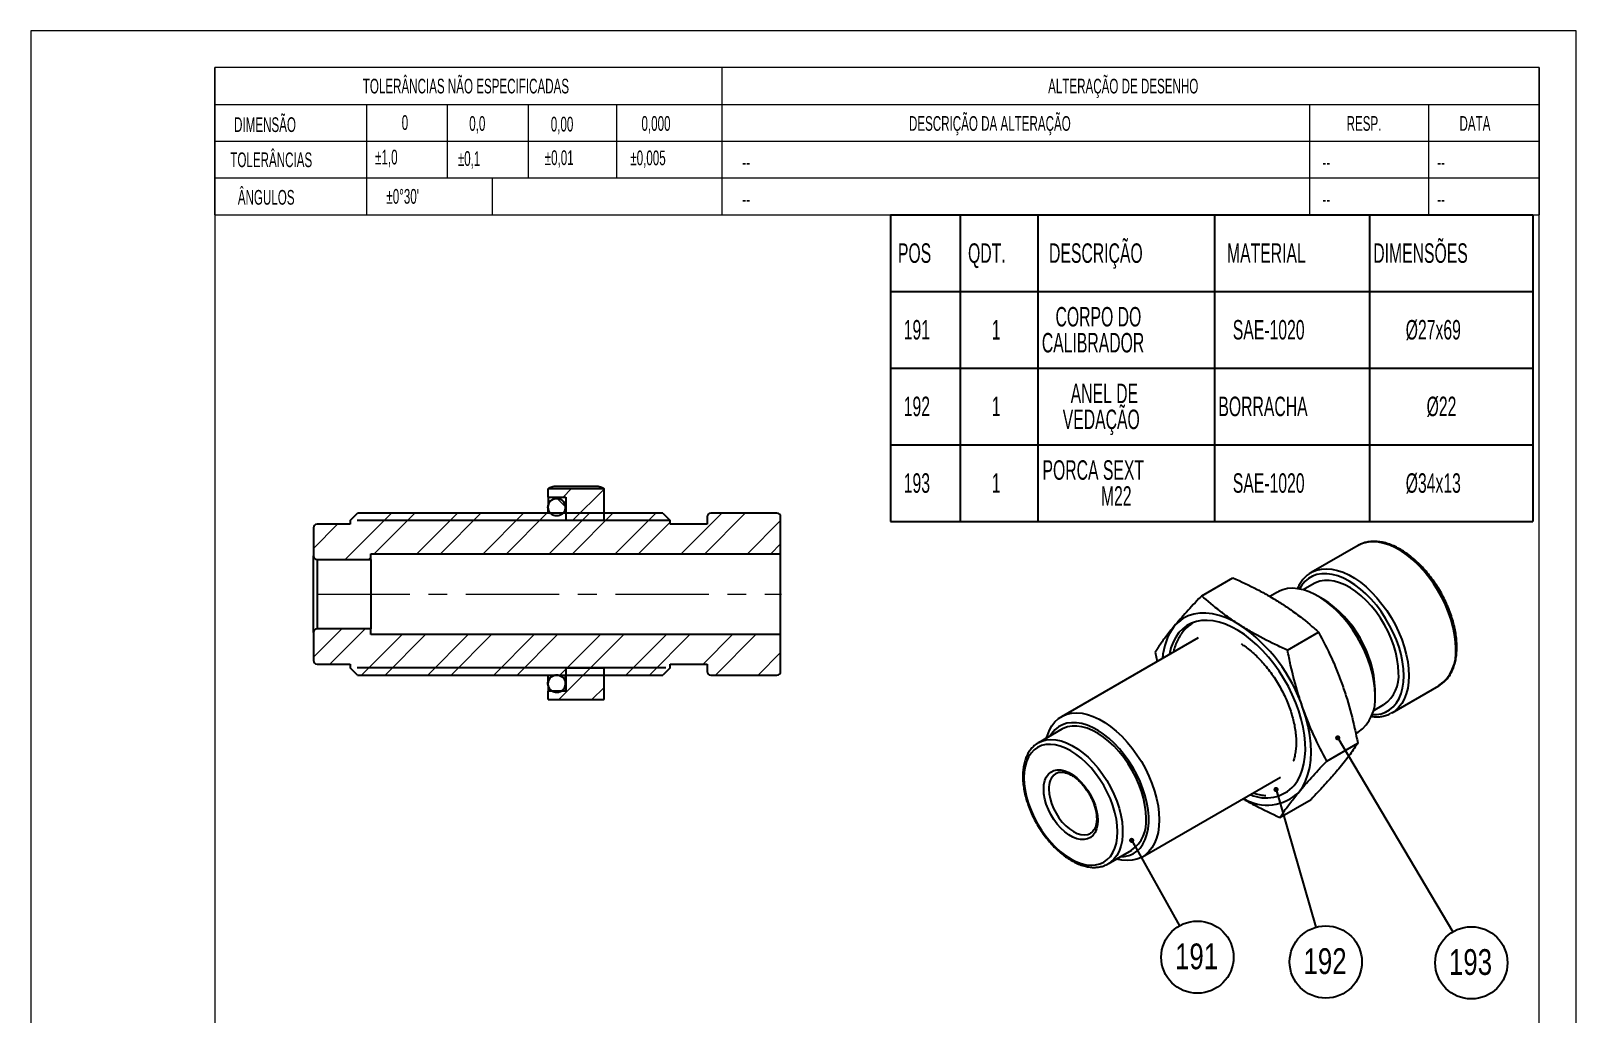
# Model space of a CAD drawing. Header units: millimetres. Extents: x 0 to 210, y 0 to 297.
# Drawn here: x 0 to 210, y 163.7 to 297.4 of the extents above; entities that cross this region are included whole.
import ezdxf

# ---------------------------------------------------------------- set-up
doc = ezdxf.new("R2010")
doc.units = ezdxf.units.MM
doc.linetypes.add('CENTERX2', pattern=[20.32, 12.7, -2.54, 2.54, -2.54])
doc.layers.add('COTAS', color=7, linetype='Continuous')
doc.styles.add('SLDTEXTSTYLE1', font='TXT', dxfattribs={"width": 0.589474})
doc.styles.add('SLDTEXTSTYLE5', font='TXT', dxfattribs={"width": 0.605})
doc.styles.add('SLDTEXTSTYLE6', font='TXT', dxfattribs={"width": 0.75})
doc.dimstyles.new('SLDDIMSTYLE0', dxfattribs={"dimtxt": 0.18, "dimasz": 0.7, "dimexe": 0, "dimexo": 0.0625, "dimgap": 0, "dimtad": 0, "dimtih": 1, "dimtoh": 1, "dimdec": 0, "dimrnd": 1e-09, "dimzin": 0, "dimdsep": 46, "dimtxsty": 'Standard', "dimblk1": 'DOT', "dimblk2": 'DOT', "dimsah": 1, "dimcen": 0.09, "dimadec": 0, "dimazin": 0, "dimtfac": 0.7, "dimtdec": 0, "dimtofl": 0, "dimtmove": 0, "dimatfit": 3, "dimldrblk": 'DOT', "dimfxl": 0, "dimfrac": 2, "dimtolj": 1, "dimtzin": 0, "dimarcsym": 0})
pattern_1 = [(45, (0, 0), (-4.49013, 4.49013), []), (45, (0, 3.175), (-4.49013, 4.49013), [])]
pattern_2 = [(135, (0, 0), (-4.49013, -4.49013), []), (135, (-3.175, -1e-14), (-4.49013, -4.49013), [])]

# ---------------------------------------------------------------- blocks, each defined once
blk = doc.blocks.new('Bloco2')
at = {"color": 7, "linetype": 'Continuous', "lineweight": 18}
for p, q in [((210.04, 297.06), (0.04, 297.06)), ((0.04, 297.06), (0.04, 0.06)), ((210.04, 0.06), (210.04, 297.06)), ((205.04, 292.06), (25.04, 292.06)), ((25.04, 292.06), (25.04, 5.06)), ((205.04, 5.06), (205.04, 292.06))]:
    blk.add_line(p, q, dxfattribs=at)
blk = doc.blocks.new('SW_TABLEANNOTATION_0')
at = {"layer": 'COTAS', "color": 0}
for p, q in [((0, 0), (0, -10.42)), ((0, 0), (9.47, 0)), ((9.47, 0), (9.47, -10.42)), ((9.47, 0), (20.04, 0)), ((20.04, 0), (20.04, -10.42)), ((20.04, 0), (44.03, 0)), ((44.03, 0), (44.03, -10.42)), ((44.03, 0), (65.08, 0)), ((65.08, 0), (65.08, -10.42)), ((65.08, 0), (87.3, 0)), ((87.3, 0), (87.3, -10.42)), ((0, -10.42), (9.47, -10.42)), ((0, -10.42), (0, -20.84)), ((0, -10.42), (87.3, -10.42)), ((9.47, -10.42), (20.04, -10.42)), ((9.47, -10.42), (9.47, -20.84)), ((20.04, -10.42), (44.03, -10.42)), ((20.04, -10.42), (20.04, -20.84)), ((44.03, -10.42), (65.08, -10.42)), ((44.03, -10.42), (44.03, -20.84)), ((65.08, -10.42), (87.3, -10.42)), ((65.08, -10.42), (65.08, -20.84)), ((87.3, -10.42), (87.3, -20.84)), ((0, -20.84), (0, -31.26)), ((0, -20.84), (9.47, -20.84)), ((9.47, -20.84), (9.47, -31.26)), ((9.47, -20.84), (20.04, -20.84)), ((20.04, -20.84), (20.04, -31.26)), ((20.04, -20.84), (44.03, -20.84)), ((44.03, -20.84), (44.03, -31.26)), ((44.03, -20.84), (65.08, -20.84)), ((65.08, -20.84), (65.08, -31.26)), ((65.08, -20.84), (87.3, -20.84)), ((87.3, -20.84), (87.3, -31.26)), ((0, -31.26), (0, -41.68)), ((0, -31.26), (9.47, -31.26)), ((9.47, -31.26), (9.47, -41.68)), ((9.47, -31.26), (20.04, -31.26)), ((20.04, -31.26), (20.04, -41.68)), ((20.04, -31.26), (44.03, -31.26)), ((44.03, -31.26), (44.03, -41.68)), ((44.03, -31.26), (65.08, -31.26)), ((65.08, -31.26), (65.08, -41.68)), ((65.08, -31.26), (87.3, -31.26)), ((87.3, -31.26), (87.3, -41.68)), ((0, -41.68), (9.47, -41.68)), ((9.47, -41.68), (20.04, -41.68)), ((20.04, -41.68), (44.03, -41.68)), ((44.03, -41.68), (65.08, -41.68)), ((65.08, -41.68), (87.3, -41.68))]:
    blk.add_line(p, q, dxfattribs=at)
at = {"layer": 'COTAS', "color": 0, "attachment_point": 1, "style": 'SLDTEXTSTYLE5'}
for s, insert, char_height in [('POS', (1.01, -3.89), 2.646), ('QDT.', (10.54, -3.89), 2.646), ('DESCRIÇÃO', (21.55, -3.89), 2.646), ('MATERIAL', (45.73, -3.89), 2.646), ('DIMENSÕES', (65.61, -3.89), 2.646), ('CORPO DO', (22.43, -12.54), 2.646), ('191', (1.8, -14.31), 2.646), ('1', (13.77, -14.31), 2.65), ('SAE-1020', (46.52, -14.31), 2.646), ('Ø27x69', (70.02, -14.31), 2.646), ('CALIBRADOR', (20.57, -16.07), 2.646), ('ANEL DE', (24.49, -22.96), 2.646), ('192', (1.8, -24.73), 2.646), ('1', (13.77, -24.73), 2.65), ('BORRACHA', (44.56, -24.73), 2.646), ('Ø22', (72.86, -24.73), 2.646), ('VEDAÇÃO', (23.41, -26.49), 2.646), ('PORCA SEXT', (20.66, -33.38), 2.646), ('193', (1.8, -35.15), 2.646), ('1', (13.77, -35.15), 2.65), ('SAE-1020', (46.52, -35.15), 2.646), ('Ø34x13', (70.02, -35.15), 2.646), ('M22', (28.6, -36.91), 2.646)]:
    blk.add_mtext(s, dxfattribs=dict(at, insert=insert, char_height=char_height))
blk = doc.blocks.new('SW_NOTE_0_3')
at = {"layer": 'COTAS', "color": 0}
blk.add_circle((2.41, -4.28), 4.91, dxfattribs=at)
at = {"layer": 'COTAS', "color": 0, "insert": (2.3, -2.42), "char_height": 3.5, "attachment_point": 2, "style": 'SLDTEXTSTYLE6'}
blk.add_mtext('191', dxfattribs=at)
blk = doc.blocks.new('_Dot')
at = {"color": 0, "linetype": 'ByBlock', "lineweight": -2}
blk.add_line((-0.5, 0), (-1, 0), dxfattribs=at)
at = {"color": 0, "linetype": 'ByBlock', "const_width": 0.5}
blk.add_lwpolyline([(-0.25, 0, 1), (0.25, 0, 1)], format="xyb", close=True, dxfattribs=at)
blk = doc.blocks.new('SW_NOTE_0_4')
at = {"layer": 'COTAS', "color": 0}
blk.add_circle((1.36, -4.72), 4.91, dxfattribs=at)
at = {"layer": 'COTAS', "color": 0, "insert": (1.26, -2.86), "char_height": 3.5, "attachment_point": 2, "style": 'SLDTEXTSTYLE6'}
blk.add_mtext('192', dxfattribs=at)
blk = doc.blocks.new('SW_NOTE_0_5')
at = {"layer": 'COTAS', "color": 0}
blk.add_circle((2.51, -4.22), 4.91, dxfattribs=at)
at = {"layer": 'COTAS', "color": 0, "insert": (2.4, -2.36), "char_height": 3.5, "attachment_point": 2, "style": 'SLDTEXTSTYLE6'}
blk.add_mtext('193', dxfattribs=at)

msp = doc.modelspace()

# ---------------------------------------------------------------- hatches: boundary and pattern name
at = {"layer": 'COTAS', "linetype": 'Continuous', "lineweight": 18}
h = msp.add_hatch(dxfattribs=at)
h.set_pattern_fill('STEEL', color=256, scale=2, angle=90, style=0)
h.set_pattern_definition(pattern_2)
edge = h.paths.add_edge_path(flags=0)
edge.add_spline(control_points=[(71.07, 231.47), (71.2, 231.43), (71.33, 231.4), (71.47, 231.4), (71.6, 231.4), (71.74, 231.43), (71.86, 231.47), (71.99, 231.51), (72.11, 231.58), (72.22, 231.66), (72.32, 231.75), (72.41, 231.85), (72.49, 231.96), (72.56, 232.08), (72.61, 232.21), (72.64, 232.34), (72.67, 232.47), (72.68, 232.6), (72.66, 232.74), (72.65, 232.87), (72.61, 233), (72.55, 233.13), (72.49, 233.25), (72.41, 233.36), (72.32, 233.45), (72.22, 233.55), (72.11, 233.63), (71.99, 233.69), (71.87, 233.74), (71.74, 233.78), (71.6, 233.8), (71.47, 233.81), (71.33, 233.8), (71.2, 233.77), (71.07, 233.74), (70.94, 233.69), (70.83, 233.62), (70.71, 233.55), (70.61, 233.45), (70.53, 233.35), (70.45, 233.24), (70.38, 233.12), (70.34, 232.99), (70.29, 232.87), (70.27, 232.73), (70.27, 232.6), (70.27, 232.46), (70.3, 232.33), (70.34, 232.2), (70.39, 232.07), (70.45, 231.95), (70.54, 231.85), (70.62, 231.74), (70.73, 231.65), (70.84, 231.58), (70.91, 231.54), (70.99, 231.5), (71.07, 231.47)], knot_values=[0, 0, 0, 0, 0.000403, 0.000403, 0.000403, 0.000806, 0.000806, 0.000806, 0.001209, 0.001209, 0.001209, 0.001612, 0.001612, 0.001612, 0.002015, 0.002015, 0.002015, 0.002418, 0.002418, 0.002418, 0.00282, 0.00282, 0.00282, 0.003223, 0.003223, 0.003223, 0.003626, 0.003626, 0.003626, 0.004029, 0.004029, 0.004029, 0.004432, 0.004432, 0.004432, 0.004835, 0.004835, 0.004835, 0.005238, 0.005238, 0.005238, 0.005641, 0.005641, 0.005641, 0.006044, 0.006044, 0.006044, 0.006447, 0.006447, 0.006447, 0.00685, 0.00685, 0.00685, 0.007253, 0.007253, 0.007253, 0.007503, 0.007503, 0.007503, 0.007503], weights=[1, 1, 1, 1, 1, 1, 1, 1, 1, 1, 1, 1, 1, 1, 1, 1, 1, 1, 1, 1, 1, 1, 1, 1, 1, 1, 1, 1, 1, 1, 1, 1, 1, 1, 1, 1, 1, 1, 1, 1, 1, 1, 1, 1, 1, 1, 1, 1, 1, 1, 1, 1, 1, 1, 1, 1, 1, 1], degree=3, periodic=0)
h = msp.add_hatch(dxfattribs=at)
h.set_pattern_fill('ANSI32', color=256, angle=3e-322, style=0)
h.paths.add_polyline_path([(70.3, 233.98), (72.7, 233.98), (72.7, 230.78), (77.9, 230.78), (77.9, 235.08), (77.89, 235.09), (70.3, 235.09), (70.3, 235.08)], flags=0)
h = msp.add_hatch(dxfattribs=at)
h.set_pattern_fill('STEEL', color=256, scale=2, style=0)
h.set_pattern_definition(pattern_1)
edge = h.paths.add_edge_path(flags=0)
edge.add_line((46.2, 225.48), (46.2, 226.28))
edge.add_line((46.2, 226.28), (101.9, 226.28))
edge.add_line((101.9, 226.28), (101.9, 231.28))
edge.add_arc((101.4, 231.28), 0.5, 0, 90)
edge.add_line((101.4, 231.78), (92.4, 231.78))
edge.add_arc((92.4, 231.28), 0.5, 90, 180)
edge.add_line((91.9, 231.28), (91.9, 230.28))
edge.add_line((91.9, 230.28), (86.9, 230.28))
edge.add_line((86.9, 230.28), (86.9, 230.78))
edge.add_line((86.9, 230.78), (85.9, 231.78))
edge.add_line((85.9, 231.78), (44.4, 231.78))
edge.add_line((44.4, 231.78), (43.4, 230.78))
edge.add_line((43.4, 230.78), (43.4, 230.28))
edge.add_line((43.4, 230.28), (38.9, 230.28))
edge.add_arc((38.9, 229.78), 0.5, 90, 180)
edge.add_line((38.4, 229.78), (38.4, 225.98))
edge.add_arc((38.9, 225.98), 0.5, 180, 270)
edge.add_line((38.9, 225.48), (46.2, 225.48))
h = msp.add_hatch(dxfattribs=at)
h.set_pattern_fill('STEEL', color=256, scale=2, style=0)
h.set_pattern_definition(pattern_1)
edge = h.paths.add_edge_path(flags=0)
edge.add_line((101.9, 210.28), (101.9, 215.28))
edge.add_line((101.9, 215.28), (46.2, 215.28))
edge.add_line((46.2, 215.28), (46.2, 216.08))
edge.add_line((46.2, 216.08), (38.9, 216.08))
edge.add_arc((38.9, 215.58), 0.5, 90, 180)
edge.add_line((38.4, 215.58), (38.4, 211.78))
edge.add_arc((38.9, 211.78), 0.5, 180, 270)
edge.add_line((38.9, 211.28), (43.4, 211.28))
edge.add_line((43.4, 211.28), (43.4, 210.78))
edge.add_line((43.4, 210.78), (44.4, 209.78))
edge.add_line((44.4, 209.78), (85.9, 209.78))
edge.add_line((85.9, 209.78), (86.9, 210.78))
edge.add_line((86.9, 210.78), (86.9, 211.28))
edge.add_line((86.9, 211.28), (91.9, 211.28))
edge.add_line((91.9, 211.28), (91.9, 210.28))
edge.add_arc((92.4, 210.28), 0.5, 180, 270)
edge.add_line((92.4, 209.78), (101.4, 209.78))
edge.add_arc((101.4, 210.28), 0.5, 270, 360)
h = msp.add_hatch(dxfattribs=at)
h.set_pattern_fill('ANSI32', color=256, angle=3e-322, style=0)
h.paths.add_polyline_path([(77.9, 210.78), (72.7, 210.78), (72.7, 207.58), (70.3, 207.58), (70.3, 206.48), (70.3, 206.46), (77.89, 206.46), (77.9, 206.48)], flags=0)
h = msp.add_hatch(dxfattribs=at)
h.set_pattern_fill('STEEL', color=256, scale=2, angle=90, style=0)
h.set_pattern_definition(pattern_2)
edge = h.paths.add_edge_path(flags=0)
edge.add_spline(control_points=[(70.74, 207.65), (70.85, 207.57), (70.97, 207.5), (71.1, 207.46), (71.23, 207.42), (71.36, 207.4), (71.5, 207.4), (71.63, 207.41), (71.77, 207.43), (71.89, 207.48), (72.02, 207.53), (72.14, 207.6), (72.24, 207.69), (72.35, 207.77), (72.43, 207.88), (72.5, 207.99), (72.57, 208.11), (72.62, 208.24), (72.65, 208.37), (72.67, 208.5), (72.68, 208.64), (72.66, 208.77), (72.64, 208.9), (72.6, 209.04), (72.54, 209.16), (72.48, 209.27), (72.39, 209.39), (72.29, 209.48), (72.2, 209.57), (72.08, 209.65), (71.96, 209.7), (71.84, 209.76), (71.7, 209.79), (71.57, 209.8), (71.43, 209.81), (71.3, 209.8), (71.17, 209.77), (71.04, 209.73), (70.91, 209.67), (70.8, 209.6), (70.69, 209.52), (70.59, 209.43), (70.51, 209.32), (70.43, 209.21), (70.37, 209.09), (70.33, 208.96), (70.29, 208.83), (70.27, 208.7), (70.27, 208.56), (70.28, 208.43), (70.3, 208.29), (70.35, 208.17), (70.4, 208.04), (70.47, 207.92), (70.56, 207.82), (70.61, 207.76), (70.68, 207.7), (70.74, 207.65)], knot_values=[0, 0, 0, 0, 0.000403, 0.000403, 0.000403, 0.000806, 0.000806, 0.000806, 0.001209, 0.001209, 0.001209, 0.001612, 0.001612, 0.001612, 0.002015, 0.002015, 0.002015, 0.002418, 0.002418, 0.002418, 0.00282, 0.00282, 0.00282, 0.003223, 0.003223, 0.003223, 0.003626, 0.003626, 0.003626, 0.004029, 0.004029, 0.004029, 0.004432, 0.004432, 0.004432, 0.004835, 0.004835, 0.004835, 0.005238, 0.005238, 0.005238, 0.005641, 0.005641, 0.005641, 0.006044, 0.006044, 0.006044, 0.006447, 0.006447, 0.006447, 0.00685, 0.00685, 0.00685, 0.007253, 0.007253, 0.007253, 0.007503, 0.007503, 0.007503, 0.007503], weights=[1, 1, 1, 1, 1, 1, 1, 1, 1, 1, 1, 1, 1, 1, 1, 1, 1, 1, 1, 1, 1, 1, 1, 1, 1, 1, 1, 1, 1, 1, 1, 1, 1, 1, 1, 1, 1, 1, 1, 1, 1, 1, 1, 1, 1, 1, 1, 1, 1, 1, 1, 1, 1, 1, 1, 1, 1, 1], degree=3, periodic=0)

# ---------------------------------------------------------------- linework, layer by layer
at = {"color": 7, "linetype": 'Continuous', "lineweight": 18}
for p, q in [((205.01, 292.36), (25.01, 292.36)), ((25.01, 272.36), (25.01, 292.36)), ((93.95, 272.36), (93.95, 292.36)), ((205.01, 292.36), (205.01, 272.36)), ((25.01, 287.36), (93.95, 287.36)), ((45.64, 272.36), (45.64, 287.36)), ((56.64, 277.36), (56.64, 287.36)), ((67.64, 277.36), (67.64, 287.36)), ((79.64, 277.36), (79.64, 287.36)), ((93.95, 287.36), (205.01, 287.36)), ((173.82, 272.36), (173.82, 287.36)), ((190.01, 272.36), (190.01, 287.36)), ((25.01, 282.36), (93.95, 282.36)), ((93.95, 282.36), (205.01, 282.36)), ((25.01, 277.36), (93.95, 277.36)), ((62.7, 277.36), (62.7, 272.36)), ((93.95, 277.36), (205.01, 277.36)), ((25.01, 272.36), (93.95, 272.36)), ((93.95, 272.36), (205.01, 272.36))]:
    msp.add_line(p, q, dxfattribs=at)
at = {"color": 7, "linetype": 'Continuous', "lineweight": 25}
for p, q in [((71.1, 235.48), (77.09, 235.48)), ((70.3, 235.08), (70.3, 235.09)), ((77.89, 235.09), (70.3, 235.09)), ((70.3, 233.98), (70.3, 235.08)), ((70.3, 233.98), (72.7, 233.98)), ((70.3, 233.98), (70.3, 232.86)), ((72.7, 233.98), (72.7, 230.78)), ((77.89, 235.09), (77.9, 235.08)), ((77.9, 230.78), (77.9, 235.08)), ((43.4, 230.78), (44.4, 231.78)), ((85.9, 231.78), (44.4, 231.78)), ((70.27, 232.6), (70.27, 231.78)), ((72.67, 231.78), (72.67, 232.6)), ((85.9, 231.78), (86.9, 230.78)), ((91.9, 231.28), (91.9, 230.28)), ((101.4, 231.78), (92.4, 231.78)), ((101.9, 226.28), (101.9, 231.28)), ((38.4, 229.78), (38.4, 225.98)), ((43.4, 230.28), (38.9, 230.28)), ((43.4, 230.78), (43.4, 230.28)), ((77.9, 230.78), (72.7, 230.78)), ((86.9, 230.28), (86.9, 230.78)), ((91.9, 230.28), (86.9, 230.28)), ((180.37, 227.39), (174.01, 223.72)), ((38.4, 215.58), (38.4, 225.98)), ((38.9, 225.48), (38.9, 216.08)), ((38.9, 225.48), (46.2, 225.48)), ((46.2, 226.28), (101.9, 226.28)), ((46.2, 225.48), (46.2, 226.28)), ((46.2, 225.48), (46.2, 216.08)), ((101.9, 215.28), (101.9, 226.28)), ((159.13, 220.57), (163.36, 223.02)), ((174.01, 223.72), (174.04, 223.74)), ((169.41, 221.07), (168.38, 220.47)), ((174.4, 222.22), (172.93, 221.37)), ((175.62, 220.11), (174.91, 220.52)), ((38.4, 215.58), (38.4, 211.78)), ((46.2, 216.08), (38.9, 216.08)), ((46.2, 215.28), (46.2, 216.08)), ((101.9, 215.28), (46.2, 215.28)), ((101.9, 210.28), (101.9, 215.28)), ((158.65, 214.85), (140.07, 204.12)), ((170.79, 213.16), (175.02, 215.6)), ((152.78, 212.91), (153.06, 211.62)), ((38.9, 211.28), (43.4, 211.28)), ((43.4, 211.28), (43.4, 210.78)), ((44.4, 209.78), (43.4, 210.78)), ((72.7, 210.78), (77.9, 210.78)), ((72.7, 210.78), (72.7, 207.58)), ((77.9, 206.48), (77.9, 210.78)), ((86.9, 210.78), (85.9, 209.78)), ((86.9, 211.28), (91.9, 211.28)), ((86.9, 210.78), (86.9, 211.28)), ((91.9, 211.28), (91.9, 210.28)), ((44.4, 209.78), (85.9, 209.78)), ((70.27, 209.78), (70.27, 208.6)), ((70.3, 208.35), (70.3, 207.58)), ((72.67, 208.6), (72.67, 209.78)), ((92.4, 209.78), (101.4, 209.78)), ((185.01, 204.67), (191.37, 208.34)), ((72.7, 207.58), (70.3, 207.58)), ((70.3, 206.48), (70.3, 207.58)), ((70.3, 206.46), (70.3, 206.48)), ((70.3, 206.46), (77.89, 206.46)), ((77.9, 206.48), (77.89, 206.46)), ((182.69, 207.05), (182.69, 207.87)), ((182.43, 204.91), (183.9, 205.76)), ((185.01, 204.67), (184.87, 204.59)), ((140.11, 202.42), (136.93, 200.58)), ((180.07, 201.82), (180.41, 202.01)), ((136.93, 200.58), (136.97, 200.6)), ((176.11, 198.08), (180.34, 200.53)), ((151.07, 185.07), (169.85, 195.92)), ((169.76, 190.42), (174, 192.87)), ((143.98, 188.26), (144.03, 188.28)), ((146.43, 184.13), (149.61, 185.96)), ((146.48, 184.16), (146.43, 184.13))]:
    msp.add_line(p, q, dxfattribs=at)
at = {"color": 8, "linetype": 'Continuous', "lineweight": 25, "flags": 128}
for points in [[(193.65, 213.38), (193.61, 214.31), (193.49, 215.28), (193.29, 216.27), (193.02, 217.28), (192.67, 218.3), (192.26, 219.31), (191.77, 220.31), (191.23, 221.28), (190.63, 222.22), (189.99, 223.11), (189.3, 223.95), (188.57, 224.73), (187.82, 225.44), (187.05, 226.06), (186.27, 226.61), (185.48, 227.06), (184.69, 227.42), (183.92, 227.69), (183.17, 227.85), (182.45, 227.91), (181.76, 227.86), (181.11, 227.72), (180.51, 227.47), (180.37, 227.39)], [(182.28, 204.41), (182.87, 204.42), (183.52, 204.53), (184.12, 204.75), (184.67, 205.07), (185.16, 205.48), (185.58, 205.99), (185.94, 206.59), (186.22, 207.26), (186.42, 208.01), (186.54, 208.83), (186.58, 209.7), (186.54, 210.62), (186.42, 211.58), (186.22, 212.56), (185.94, 213.56), (185.58, 214.56), (185.16, 215.56), (184.67, 216.54), (184.12, 217.49), (183.52, 218.41), (182.87, 219.27), (182.17, 220.08), (181.45, 220.82), (180.7, 221.48), (179.93, 222.07), (179.15, 222.56), (178.38, 222.96), (177.61, 223.27), (176.86, 223.47), (176.13, 223.56), (175.44, 223.56), (174.79, 223.44), (174.19, 223.23), (173.64, 222.91), (173.15, 222.5), (172.72, 221.99), (172.42, 221.49)], [(174.04, 223.74), (174.15, 223.8), (174.75, 224.04), (175.39, 224.19), (176.08, 224.23), (176.81, 224.17), (177.56, 224.01), (178.33, 223.75), (179.11, 223.39), (179.9, 222.94), (180.69, 222.39), (181.46, 221.76), (182.21, 221.06), (182.93, 220.28), (183.62, 219.44), (184.27, 218.55), (184.87, 217.61), (185.41, 216.64), (185.89, 215.64), (186.31, 214.63), (186.66, 213.61), (186.93, 212.6), (187.13, 211.6), (187.25, 210.63), (187.29, 209.7), (187.25, 208.82), (187.13, 207.99), (186.93, 207.22), (186.66, 206.52), (186.31, 205.91), (185.89, 205.38), (185.41, 204.93), (185.01, 204.67)], [(136.97, 200.6), (137.41, 200.81), (138, 200.97), (138.64, 201.03), (139.32, 200.98), (140.03, 200.83), (140.76, 200.57), (141.49, 200.21), (142.23, 199.76), (142.97, 199.22), (143.68, 198.6), (144.38, 197.9), (145.04, 197.13), (145.66, 196.31), (146.23, 195.43), (146.74, 194.52), (147.2, 193.59), (147.59, 192.63), (147.9, 191.68), (148.14, 190.73), (148.3, 189.81), (148.38, 188.91), (148.38, 188.05), (148.3, 187.25), (148.14, 186.51), (147.9, 185.84), (147.59, 185.25), (147.2, 184.75), (146.74, 184.33), (146.48, 184.16)], [(138.35, 194.27), (138.4, 193.65), (138.52, 192.99), (138.72, 192.32), (138.99, 191.65), (139.33, 191), (139.72, 190.38), (140.17, 189.8), (140.65, 189.3), (141.16, 188.86), (141.68, 188.52), (142.2, 188.26), (142.7, 188.11), (143.19, 188.06), (143.63, 188.12), (143.98, 188.26)]]:
    msp.add_lwpolyline(points, dxfattribs=at)
at = {"color": 7, "linetype": 'Continuous', "lineweight": 25, "flags": 128}
for points in [[(185.87, 210.11), (185.83, 210.99), (185.71, 211.9), (185.51, 212.84), (185.23, 213.79), (184.88, 214.75), (184.46, 215.69), (183.97, 216.62), (183.42, 217.51), (182.83, 218.36), (182.19, 219.16), (181.51, 219.89), (180.8, 220.56), (180.08, 221.14), (179.34, 221.64), (178.6, 222.04), (177.87, 222.34), (177.15, 222.55), (176.46, 222.65), (175.8, 222.64), (175.18, 222.54), (174.6, 222.32), (174.4, 222.22)], [(182.69, 207.05), (182.65, 207.98), (182.53, 208.95), (182.33, 209.94), (182.06, 210.95), (181.71, 211.97), (181.3, 212.98), (180.81, 213.98), (180.27, 214.96), (179.67, 215.89), (179.03, 216.79), (178.34, 217.63), (177.61, 218.4), (176.86, 219.11), (176.09, 219.74), (175.31, 220.28), (174.52, 220.74), (173.73, 221.1), (172.96, 221.36), (172.21, 221.52), (171.49, 221.58), (170.8, 221.54), (170.15, 221.39), (169.55, 221.14), (169.41, 221.07)], [(171.71, 194.79), (172.15, 195.4), (172.51, 196.09), (172.8, 196.86), (173.02, 197.7), (173.15, 198.61), (173.21, 199.57), (173.19, 200.58), (173.08, 201.62), (172.9, 202.7), (172.65, 203.8), (172.31, 204.91), (171.91, 206.02), (171.44, 207.13), (170.9, 208.22), (170.3, 209.28), (169.65, 210.31), (168.95, 211.29), (168.2, 212.22), (167.42, 213.09), (166.61, 213.9), (165.77, 214.63), (164.92, 215.28), (164.06, 215.84), (163.2, 216.31), (162.34, 216.69), (161.5, 216.96), (160.68, 217.14), (159.88, 217.22), (159.12, 217.19), (158.4, 217.06), (157.73, 216.83), (157.1, 216.5), (156.54, 216.07), (156.04, 215.55), (155.61, 214.94), (155.24, 214.25), (154.95, 213.48), (154.74, 212.63), (154.73, 212.59)], [(164.39, 216.53), (163.43, 217.09), (162.47, 217.54), (161.52, 217.88), (160.6, 218.11), (159.7, 218.21), (158.85, 218.2), (158.04, 218.07), (157.28, 217.83), (156.58, 217.46), (155.95, 216.99), (155.39, 216.41)], [(138.04, 201.23), (138.15, 201.57), (138.42, 202.27), (138.77, 202.88), (139.18, 203.41), (139.67, 203.86), (140.21, 204.2), (140.81, 204.45), (141.45, 204.6), (142.14, 204.64), (142.87, 204.58), (143.62, 204.42), (144.39, 204.16), (145.17, 203.8), (145.96, 203.34), (146.74, 202.8), (147.52, 202.17), (148.27, 201.46), (148.99, 200.68), (149.68, 199.85), (150.33, 198.95), (150.93, 198.01), (151.47, 197.04), (151.95, 196.04), (152.37, 195.03), (152.71, 194.01), (152.99, 193), (153.19, 192.01), (153.31, 191.04), (153.34, 190.11), (153.31, 189.22), (153.19, 188.39), (152.99, 187.63), (152.71, 186.93), (152.37, 186.31), (151.95, 185.78), (151.47, 185.34), (150.93, 184.99), (150.33, 184.75), (149.68, 184.6), (148.99, 184.56), (148.27, 184.62), (147.54, 184.77)], [(172.37, 193.92), (172.85, 194.61), (173.25, 195.38), (173.57, 196.25), (173.8, 197.2), (173.94, 198.21), (173.99, 199.3), (173.95, 200.43), (173.81, 201.61), (173.59, 202.82), (173.28, 204.05), (172.88, 205.29)], [(148.05, 185.06), (148.61, 185.1), (149.23, 185.25), (149.79, 185.49), (150.3, 185.84), (150.75, 186.27), (151.13, 186.8), (151.45, 187.41), (151.68, 188.1), (151.84, 188.86), (151.92, 189.68), (151.92, 190.55), (151.84, 191.46), (151.68, 192.4), (151.45, 193.36), (151.13, 194.33), (150.75, 195.3), (150.3, 196.26), (149.79, 197.19), (149.23, 198.09), (148.61, 198.95), (147.95, 199.75), (147.26, 200.49), (146.54, 201.15), (145.8, 201.74), (145.05, 202.24), (144.3, 202.66), (143.55, 202.97), (142.82, 203.19), (142.11, 203.3), (141.43, 203.31), (140.8, 203.22), (140.2, 203.02), (139.66, 202.73), (139.18, 202.34), (138.77, 201.85), (138.55, 201.52)], [(151.58, 190.31), (151.54, 191.19), (151.41, 192.1), (151.21, 193.04), (150.93, 193.99), (150.58, 194.95), (150.16, 195.89), (149.67, 196.82), (149.13, 197.71), (148.53, 198.56), (147.89, 199.36), (147.22, 200.1), (146.51, 200.76), (145.78, 201.34), (145.04, 201.84), (144.3, 202.24), (143.57, 202.55), (142.85, 202.75), (142.16, 202.85), (141.5, 202.85), (140.88, 202.74), (140.31, 202.52), (140.11, 202.42)], [(134.96, 195.82), (135, 194.98), (135.12, 194.1), (135.32, 193.19), (135.59, 192.27), (135.94, 191.35), (136.35, 190.44), (136.82, 189.55), (137.36, 188.69), (137.94, 187.88), (138.56, 187.12), (139.22, 186.43), (139.91, 185.8), (140.61, 185.26), (141.32, 184.8), (142.04, 184.44), (142.74, 184.17), (143.43, 184), (144.09, 183.93), (144.71, 183.97), (145.29, 184.11), (145.82, 184.35), (146.3, 184.69), (146.71, 185.13), (147.06, 185.65), (147.33, 186.25), (147.53, 186.93), (147.65, 187.68), (147.69, 188.48), (147.65, 189.32), (147.53, 190.2), (147.33, 191.11), (147.06, 192.03), (146.71, 192.95), (146.3, 193.86), (145.82, 194.75), (145.29, 195.6), (144.71, 196.42), (144.09, 197.18), (143.43, 197.87), (142.74, 198.5), (142.04, 199.04), (141.32, 199.5), (140.61, 199.86), (139.91, 200.13), (139.22, 200.3), (138.56, 200.36), (137.94, 200.33), (137.36, 200.19), (136.82, 199.94), (136.35, 199.6), (135.94, 199.17), (135.59, 198.65), (135.32, 198.04), (135.12, 197.37), (135, 196.62), (134.96, 195.82)], [(137.65, 194.27), (137.69, 194.88), (137.81, 195.43), (138.01, 195.9), (138.29, 196.29), (138.63, 196.59), (139.03, 196.79), (139.49, 196.89), (139.98, 196.88), (140.51, 196.76), (141.05, 196.54), (141.6, 196.22), (142.14, 195.82), (142.67, 195.33), (143.16, 194.77), (143.62, 194.15), (144.02, 193.48), (144.36, 192.79), (144.64, 192.08), (144.84, 191.37), (144.96, 190.68), (145, 190.03), (144.96, 189.42), (144.84, 188.87), (144.64, 188.39), (144.36, 188), (144.02, 187.71), (143.62, 187.51), (143.16, 187.41), (142.67, 187.42), (142.14, 187.54), (141.6, 187.76), (141.05, 188.07), (140.51, 188.48), (139.98, 188.97), (139.49, 189.53), (139.03, 190.15), (138.63, 190.82), (138.29, 191.51), (138.01, 192.22), (137.81, 192.93), (137.69, 193.62), (137.65, 194.27)], [(139.33, 196.42), (139.33, 196.42), (139.28, 196.39)]]:
    msp.add_lwpolyline(points, dxfattribs=at)
at = {"color": 7, "linetype": 'Continuous', "lineweight": 25}
for centre, radius, start, end in [((71.47, 232.6), 1.2, 316.3589, 180), ((71.47, 232.6), 1.2, 180, 223.6411), ((92.4, 231.28), 0.5, 90, 180), ((101.4, 231.28), 0.5, 0, 90), ((38.9, 229.78), 0.5, 90, 180), ((38.9, 225.98), 0.5, 180, 270), ((167.39, 207.19), 15.32, 2.5107, 57.4839), ((161.8, 211.62), 8, 143.2458, 176.8983), ((151.76, 198.17), 22.29, 18.6287, 55.4814), ((38.9, 215.58), 0.5, 90, 180), ((38.9, 211.78), 0.5, 180, 270), ((92.4, 210.28), 0.5, 180, 270), ((101.4, 210.28), 0.5, 270, 0), ((181.22, 209.6), 4.68, 305.023, 6.2892), ((71.47, 208.6), 1.2, 102.4384, 180), ((71.47, 208.6), 1.2, 180, 238.9542), ((71.47, 208.6), 1.2, 0, 77.5616), ((71.47, 208.6), 1.2, 301.0458, 0), ((177.21, 206.49), 5.5, 305.5137, 5.7985), ((168.01, 198.2), 6.1, 238.3362, 315.5483), ((167.85, 198.3), 5.22, 245.9784, 317.6856), ((146.92, 189.8), 4.68, 305.023, 6.2892)]:
    msp.add_arc(centre, radius, start, end, dxfattribs=at)
at = {"color": 8, "linetype": 'Continuous', "lineweight": 25}
for centre, radius, start, end in [((188.17, 212.82), 5.5, 305.5137, 5.7985), ((140.77, 194.48), 2.42, 128.0066, 184.9804)]:
    msp.add_arc(centre, radius, start, end, dxfattribs=at)
at = {"color": 7, "linetype": 'Continuous', "lineweight": 25}
for points, knots in [([(70.3, 235.09), (70.32, 235.13), (70.37, 235.19), (70.54, 235.29), (70.78, 235.38), (70.99, 235.44), (71.1, 235.48)], [0, 0, 0, 0, 0.249115, 0.498244, 0.749113, 1, 1, 1, 1]), ([(77.09, 235.48), (77.2, 235.44), (77.42, 235.38), (77.66, 235.29), (77.83, 235.19), (77.87, 235.13), (77.89, 235.09)], [0, 0, 0, 0, 0.249237, 0.498458, 0.749236, 1, 1, 1, 1]), ([(71.07, 231.47), (71.2, 231.44), (71.46, 231.38), (71.87, 231.45), (72.23, 231.65), (72.5, 231.95), (72.66, 232.33), (72.69, 232.74), (72.57, 233.14), (72.33, 233.47), (72, 233.71), (71.6, 233.82), (71.19, 233.8), (70.82, 233.64), (70.51, 233.36), (70.31, 233), (70.25, 232.6), (70.32, 232.19), (70.52, 231.84), (70.79, 231.59), (70.99, 231.51), (71.07, 231.47)], [0, 0, 0, 0, 0.0536883, 0.1073765, 0.1610647, 0.2147533, 0.2684421, 0.3221312, 0.3758203, 0.4295093, 0.4831982, 0.5368868, 0.5905752, 0.6442635, 0.6979519, 0.7516405, 0.8053294, 0.8590186, 0.9127078, 0.9663968, 1, 1, 1, 1]), ([(193.8, 213.58), (193.79, 213.74), (193.79, 214.19), (193.72, 214.96), (193.57, 215.89), (193.36, 216.85), (193.07, 217.81), (192.72, 218.78), (192.3, 219.73), (191.83, 220.67), (191.31, 221.58), (190.73, 222.46), (190.11, 223.3), (189.46, 224.09), (188.77, 224.82), (188.05, 225.49), (187.31, 226.09), (186.56, 226.62), (185.8, 227.07), (185.03, 227.43), (184.28, 227.7), (183.53, 227.88), (182.8, 227.96), (182.1, 227.95), (181.44, 227.84), (180.84, 227.65), (180.49, 227.45), (180.33, 227.36)], [0, 0, 0, 0, 0.021773, 0.062951, 0.104104, 0.145222, 0.186302, 0.227348, 0.268369, 0.309374, 0.350372, 0.391373, 0.432385, 0.473418, 0.514482, 0.555588, 0.596744, 0.637956, 0.679224, 0.720539, 0.761861, 0.803117, 0.844205, 0.884995, 0.925374, 0.965301, 1, 1, 1, 1]), ([(163.36, 223.02), (164.48, 222.49), (166.16, 221.71), (168.27, 220.56), (169.26, 219.94), (169.76, 219.64)], [0, 0, 0, 0, 0.498032, 0.748699, 1, 1, 1, 1]), ([(174.05, 223.73), (173.94, 223.67), (173.64, 223.5), (173.21, 223.14), (172.78, 222.65), (172.41, 222.11), (172.22, 221.69), (172.13, 221.49)], [0, 0, 0, 0, 0.1321378, 0.3508732, 0.5699319, 0.7905078, 1, 1, 1, 1]), ([(159.13, 220.57), (159.07, 220.51), (158.68, 220.1), (157.97, 219.35), (157.05, 218.34), (156.18, 217.35), (155.65, 216.73), (155.39, 216.41)], [0, 0, 0, 0, 0.041602, 0.280166, 0.519065, 0.759251, 1, 1, 1, 1]), ([(164.39, 216.53), (163.91, 216.85), (162.95, 217.48), (161.15, 218.8), (159.94, 219.86), (159.13, 220.57)], [0, 0, 0, 0, 0.248606, 0.497861, 1, 1, 1, 1]), ([(169.76, 219.64), (170.24, 219.32), (171.68, 218.38), (173.42, 217.02), (174.62, 215.96), (175.02, 215.6)], [0, 0, 0, 0, 0.248615, 0.748663, 1, 1, 1, 1]), ([(155.39, 216.41), (154.99, 215.93), (154.21, 214.96), (153.48, 213.95), (153.03, 213.27), (152.87, 213.03), (152.78, 212.91)], [0, 0, 0, 0, 0.385309, 0.772853, 0.886411, 1, 1, 1, 1]), ([(157.89, 216.84), (157.72, 216.72), (157.34, 216.47), (156.83, 215.98), (156.36, 215.4), (155.95, 214.75), (155.62, 214.03), (155.39, 213.41), (155.31, 213.02), (155.28, 212.91)], [0, 0, 0, 0, 0.1368141, 0.2932734, 0.4506865, 0.6100195, 0.7718483, 0.9362793, 1, 1, 1, 1]), ([(170.79, 213.16), (170.23, 213.41), (168.54, 214.19), (166.38, 215.31), (164.89, 216.23), (164.39, 216.53)], [0, 0, 0, 0, 0.248891, 0.74869, 1, 1, 1, 1]), ([(175.02, 215.6), (175.62, 214.45), (176.51, 212.72), (177.56, 210.28), (178.02, 209.02), (178.25, 208.39)], [0, 0, 0, 0, 0.498032, 0.748699, 1, 1, 1, 1]), ([(164.5, 214.02), (164.66, 213.92), (165.05, 213.66), (165.68, 213.17), (166.38, 212.56), (167.07, 211.88), (167.73, 211.14), (168.36, 210.34), (168.96, 209.49), (169.52, 208.61), (170.03, 207.7), (170.49, 206.76), (170.89, 205.81), (171.23, 204.86), (171.51, 203.92), (171.73, 203), (171.87, 202.1), (171.95, 201.3), (171.96, 200.83), (171.96, 200.62)], [0, 0, 0, 0, 0.040856, 0.101383, 0.162057, 0.222884, 0.283851, 0.344935, 0.406107, 0.467337, 0.528593, 0.589839, 0.651035, 0.712147, 0.773143, 0.833993, 0.894669, 0.955153, 1, 1, 1, 1]), ([(172.88, 205.29), (172.66, 205.92), (172.02, 207.83), (171.34, 210.47), (170.93, 212.48), (170.79, 213.16)], [0, 0, 0, 0, 0.248615, 0.748663, 1, 1, 1, 1]), ([(191.24, 208.28), (191.38, 208.36), (191.71, 208.54), (192.17, 208.92), (192.6, 209.4), (192.97, 209.97), (193.28, 210.6), (193.52, 211.3), (193.69, 212.07), (193.78, 212.83), (193.79, 213.35), (193.8, 213.58)], [0, 0, 0, 0, 0.08798, 0.202385, 0.31696, 0.432327, 0.548841, 0.666527, 0.785167, 0.904439, 1, 1, 1, 1]), ([(70.74, 207.65), (70.86, 207.58), (71.09, 207.44), (71.5, 207.38), (71.9, 207.46), (72.26, 207.67), (72.52, 207.98), (72.67, 208.36), (72.68, 208.77), (72.56, 209.17), (72.31, 209.49), (71.97, 209.72), (71.57, 209.82), (71.16, 209.79), (70.79, 209.62), (70.49, 209.34), (70.3, 208.97), (70.25, 208.56), (70.33, 208.16), (70.51, 207.85), (70.68, 207.71), (70.74, 207.65)], [0, 0, 0, 0, 0.053688, 0.107377, 0.161065, 0.214754, 0.268442, 0.322131, 0.37582, 0.429509, 0.483198, 0.536887, 0.590576, 0.644264, 0.697952, 0.751641, 0.805329, 0.859018, 0.912707, 0.966397, 1, 1, 1, 1]), ([(178.25, 208.39), (178.47, 207.76), (179.11, 205.85), (179.79, 203.22), (180.2, 201.2), (180.34, 200.53)], [0, 0, 0, 0, 0.248615, 0.748663, 1, 1, 1, 1]), ([(176.11, 198.08), (175.51, 199.24), (174.62, 200.97), (173.57, 203.4), (173.11, 204.66), (172.88, 205.29)], [0, 0, 0, 0, 0.498032, 0.748699, 1, 1, 1, 1]), ([(182.14, 204.16), (182.29, 204.14), (182.67, 204.09), (183.28, 204.11), (183.94, 204.22), (184.47, 204.38), (184.76, 204.54), (184.85, 204.6)], [0, 0, 0, 0, 0.147884, 0.392424, 0.634498, 0.873861, 1, 1, 1, 1]), ([(136.98, 200.6), (136.85, 200.53), (136.56, 200.36), (136.15, 199.99), (135.75, 199.52), (135.43, 198.97), (135.16, 198.36), (134.97, 197.68), (134.85, 196.95), (134.82, 196.39), (134.81, 196.08), (134.81, 196.03)], [0, 0, 0, 0, 0.090554, 0.214843, 0.339453, 0.465211, 0.592521, 0.721325, 0.851251, 0.97556, 1, 1, 1, 1]), ([(171.96, 200.62), (171.96, 200.49), (171.96, 200.08), (171.9, 199.45), (171.77, 198.76), (171.66, 198.32), (171.58, 198.12), (171.57, 198.11)], [0, 0, 0, 0, 0.145998, 0.424671, 0.702992, 0.98152, 1, 1, 1, 1]), ([(180.34, 200.53), (180.31, 200.48), (180.12, 200.19), (179.73, 199.62), (179.14, 198.8), (178.49, 197.94), (177.99, 197.33), (177.74, 197.03)], [0, 0, 0, 0, 0.041602, 0.280166, 0.519065, 0.759251, 1, 1, 1, 1]), ([(172.37, 193.92), (172.63, 194.23), (173.15, 194.86), (174.02, 195.84), (174.95, 196.85), (175.66, 197.61), (176.05, 198.02), (176.11, 198.08)], [0, 0, 0, 0, 0.238332, 0.477238, 0.717626, 0.958398, 1, 1, 1, 1]), ([(134.81, 196.03), (134.82, 195.88), (134.82, 195.46), (134.89, 194.74), (135.04, 193.87), (135.26, 192.97), (135.54, 192.08), (135.89, 191.18), (136.3, 190.3), (136.77, 189.44), (137.29, 188.61), (137.85, 187.82), (138.46, 187.08), (139.09, 186.39), (139.76, 185.76), (140.45, 185.21), (141.15, 184.72), (141.86, 184.32), (142.57, 184.01), (143.28, 183.78), (143.97, 183.65), (144.64, 183.62), (145.28, 183.69), (145.87, 183.85), (146.27, 184.02), (146.46, 184.15), (146.49, 184.17)], [0, 0, 0, 0, 0.023464, 0.067801, 0.112103, 0.156358, 0.200564, 0.244729, 0.288865, 0.332986, 0.377106, 0.421237, 0.465392, 0.509587, 0.553837, 0.598154, 0.642547, 0.687017, 0.731545, 0.776061, 0.820446, 0.864535, 0.908147, 0.951171, 0.993649, 1, 1, 1, 1]), ([(139.29, 196.39), (139.31, 196.41), (139.42, 196.49), (139.65, 196.57), (140.01, 196.61), (140.41, 196.58), (140.85, 196.45), (141.31, 196.24), (141.78, 195.95), (142.25, 195.59), (142.71, 195.15), (143.14, 194.65), (143.54, 194.1), (143.91, 193.51), (144.22, 192.9), (144.47, 192.27), (144.67, 191.65), (144.8, 191.04), (144.86, 190.46), (144.86, 189.93), (144.79, 189.45), (144.66, 189.05), (144.49, 188.71), (144.26, 188.45), (144.1, 188.3), (144, 188.27), (143.99, 188.26)], [0, 0, 0, 0, 0.009519, 0.059583, 0.103762, 0.150774, 0.195977, 0.240428, 0.28472, 0.329038, 0.373489, 0.418087, 0.462801, 0.507586, 0.552392, 0.597153, 0.641812, 0.686314, 0.730617, 0.774701, 0.818608, 0.862481, 0.906623, 0.951756, 0.999045, 1, 1, 1, 1]), ([(177.74, 197.03), (177.31, 196.52), (176.45, 195.51), (175.16, 194.1), (174.31, 193.2), (174, 192.87)], [0, 0, 0, 0, 0.385312, 0.772858, 1, 1, 1, 1]), ([(166.13, 193.77), (166.19, 193.75), (166.53, 193.62), (167.09, 193.49), (167.6, 193.43), (167.82, 193.41)], [0, 0, 0, 0, 0.0997804, 0.6021383, 1, 1, 1, 1]), ([(169.76, 190.42), (169.93, 190.67), (170.37, 191.33), (171.19, 192.47), (171.97, 193.44), (172.37, 193.92)], [0, 0, 0, 0, 0.227142, 0.612563, 1, 1, 1, 1]), ([(164.74, 192.97), (164.78, 192.94), (165.32, 192.62), (166.96, 191.74), (168.64, 190.95), (169.76, 190.42)], [0, 0, 0, 0, 0.0250631, 0.3484715, 1, 1, 1, 1])]:
    msp.add_open_spline(points, degree=3, knots=knots, dxfattribs=at)
at = {"layer": 'COTAS'}
for p, q in [((86.7, 230.78), (44.35, 230.78)), ((86.28, 210.78), (44.35, 210.78))]:
    msp.add_line(p, q, dxfattribs=at)
at = {"layer": 'COTAS', "linetype": 'CENTERX2', "lineweight": 18}
msp.add_line((38.8, 220.78), (102, 220.78), dxfattribs=at)

# ---------------------------------------------------------------- block references
at = {"layer": 'COTAS'}
for name, p in [('Bloco2', (-0.03, 0.3)), ('SW_TABLEANNOTATION_0', (116.83, 272.36)), ('SW_NOTE_0_3', (156.13, 175.71)), ('SW_NOTE_0_4', (174.63, 175.5)), ('SW_NOTE_0_5', (193.26, 174.88))]:
    msp.add_blockref(name, p, dxfattribs=at)

# ---------------------------------------------------------------- texts
at = {"color": 7, "linetype": 'Continuous', "lineweight": 0, "char_height": 2, "style": 'SLDTEXTSTYLE1'}
for s, insert, attachment_point in [('TOLERÂNCIAS NÃO ESPECIFICADAS', (59.13, 290.85), 2), ('ALTERAÇÃO DE DESENHO', (148.46, 290.85), 2), ('DIMENSÃO', (27.62, 285.61), 1), ('0', (50.4, 285.89), 1), ('0,0', (59.58, 285.77), 1), ('0,00', (70.66, 285.68), 1), ('0,000', (82.99, 285.77), 1), ('DESCRIÇÃO DA ALTERAÇÃO', (119.34, 285.77), 1), ('RESP.', (178.82, 285.77), 1), ('DATA', (194.16, 285.77), 1), ('TOLERÂNCIAS', (27.11, 280.83), 1), ('±1,0', (46.79, 281.2), 1), ('±0,1', (58.03, 281), 1), ('±0,01', (69.84, 281.12), 1), ('±0,005', (81.47, 281.09), 1), ('--', (96.69, 280.49), 1), ('--', (175.54, 280.49), 1), ('--', (191.14, 280.49), 1), ('ÂNGULOS', (28.13, 275.73), 1), ("±0°30'", (48.32, 275.86), 1), ('--', (96.69, 275.49), 1), ('--', (175.54, 275.49), 1), ('--', (191.14, 275.49), 1)]:
    msp.add_mtext(s, dxfattribs=dict(at, insert=insert, attachment_point=attachment_point))

# ---------------------------------------------------------------- leaders
at = {"layer": 'COTAS'}
for points in [[(177.61, 201.24), (193.26, 174.88)], [(169.23, 194.22), (174.63, 175.5)], [(149.61, 187.31), (156.13, 175.71)]]:
    msp.add_leader(points, dimstyle='SLDDIMSTYLE0', dxfattribs=at)

doc.saveas('drawing.dxf')
